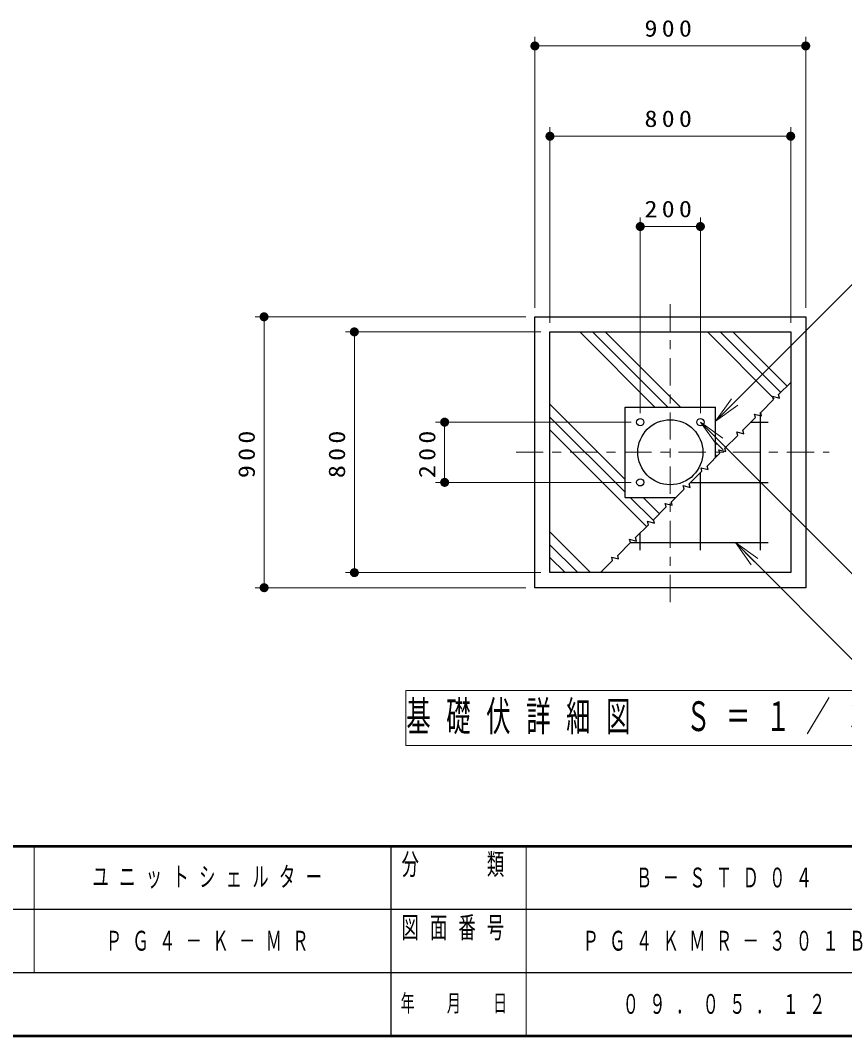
# Model space of a CAD drawing. Units: millimetres on the paper, with parts at other scales. Extents: x -365 to 10, y -38 to 257.
# Drawn here: x -171 to -79.7, y 0 to 112.5 of the extents above; entities that cross this region are included whole.
import ezdxf

# ---------------------------------------------------------------- set-up
doc = ezdxf.new("R2010")
doc.units = ezdxf.units.MM
doc.linetypes.add('USER2', pattern=[6, 3, -1, 1, -1])
doc.layers.add('LY_1', color=7, linetype='Continuous', lineweight=13)
doc.layers.add('LY_2', color=7, linetype='Continuous', lineweight=13)
doc.styles.add('ＭＳ ゴシック', font='')
doc.styles.get('ＭＳ ゴシック').set_extended_font_data('MS Gothic')

# ---------------------------------------------------------------- blocks, each defined once
blk = doc.blocks.new('filled_dot')
at = {"color": 0, "linetype": 'Continuous', "lineweight": -2, "const_width": 1.25}
blk.add_lwpolyline([(-0.625, 0, 1), (0.625, 0, 1)], format="xyb", close=True, dxfattribs=at)

msp = doc.modelspace()

# ---------------------------------------------------------------- linework, layer by layer
at = {"layer": 'LY_1'}
for p, q in [((-114.026, 80.618), (-114.026, 110.618)), ((-84.026, 80.618), (-84.026, 110.618)), ((-114.026, 109.618), (-84.026, 109.618)), ((-112.36, 78.951), (-112.36, 100.618)), ((-85.693, 78.951), (-85.693, 100.618)), ((-112.36, 99.618), (-85.693, 99.618)), ((-102.36, 68.951), (-102.36, 90.618)), ((-95.693, 68.951), (-95.693, 90.618)), ((-102.36, 89.618), (-95.693, 89.618)), ((-115.026, 79.618), (-145.026, 79.618)), ((-144.026, 49.618), (-144.026, 79.618)), ((-113.36, 77.951), (-135.026, 77.951)), ((-134.026, 51.284), (-134.026, 77.951)), ((-100.73, 69.618), (-109.064, 77.951)), ((-99.316, 69.618), (-107.65, 77.951)), ((-97.902, 69.618), (-106.235, 77.951)), ((-87.507, 70.537), (-94.922, 77.951)), ((-86.8, 71.244), (-93.507, 77.951)), ((-86.093, 71.951), (-92.093, 77.951)), ((-104.026, 61.6), (-112.36, 69.933)), ((-94.033, 68.06), (-92.265, 70.535)), ((-94.033, 68.06), (-91.912, 70.181)), ((-91.558, 69.828), (-94.033, 68.06)), ((-103.36, 67.951), (-125.026, 67.951)), ((-124.026, 61.284), (-124.026, 67.951)), ((-104.026, 60.186), (-112.36, 68.519)), ((-95.693, 67.951), (-93.572, 65.83)), ((-95.693, 67.951), (-93.218, 66.183)), ((-93.925, 65.476), (-95.693, 67.951)), ((-101.649, 56.395), (-112.36, 67.105)), ((-93.164, 64.88), (-94.026, 65.742)), ((-93.871, 64.173), (-94.026, 64.328)), ((-103.36, 61.284), (-125.026, 61.284)), ((-100.942, 57.102), (-103.458, 59.618)), ((-100.235, 57.809), (-102.044, 59.618)), ((-107.853, 51.284), (-112.36, 55.791)), ((-109.267, 51.284), (-112.36, 54.377)), ((-91.824, 54.618), (-89.703, 52.496)), ((-91.824, 54.618), (-89.35, 52.85)), ((-90.057, 52.143), (-91.824, 54.618)), ((-110.681, 51.284), (-112.36, 52.963)), ((-113.36, 51.284), (-135.026, 51.284)), ((-115.026, 49.618), (-145.026, 49.618)), ((-128.323, 38.243), (-128.323, 32.15)), ((-69.73, 38.243), (-128.323, 38.243)), ((-128.323, 32.15), (-69.73, 32.15))]:
    msp.add_line(p, q, dxfattribs=at)
at = {"layer": 'LY_1', "linetype": 'USER2'}
for p, q in [((-99.026, 48.029), (-99.026, 81.439)), ((-116.109, 64.618), (-81.415, 64.618))]:
    msp.add_line(p, q, dxfattribs=at)
at = {"layer": 'LY_1', "lineweight": 25}
for p, q in [((-114.026, 49.618), (-114.026, 79.618)), ((-114.026, 79.618), (-84.026, 79.618)), ((-84.026, 79.618), (-84.026, 49.618)), ((-112.36, 51.284), (-112.36, 77.951)), ((-112.36, 77.951), (-85.693, 77.951)), ((-85.693, 77.951), (-85.693, 51.284)), ((-104.026, 59.618), (-104.026, 69.618)), ((-104.026, 69.618), (-94.026, 69.618)), ((-94.026, 64.018), (-94.026, 69.618)), ((-89.026, 53.784), (-89.026, 69.018)), ((-90.093, 67.951), (-88.193, 67.951)), ((-95.693, 53.784), (-95.693, 62.351)), ((-96.76, 61.284), (-88.193, 61.284)), ((-104.026, 59.618), (-98.426, 59.618)), ((-102.36, 53.784), (-102.36, 55.684)), ((-103.426, 54.618), (-88.193, 54.618)), ((-85.693, 51.284), (-112.36, 51.284)), ((-84.026, 49.618), (-114.026, 49.618))]:
    msp.add_line(p, q, dxfattribs=at)
at = {"layer": 'LY_1'}
for points in [[(-94.033, 68.06), (-78.009, 84.084), (-32.628, 84.084)], [(-95.693, 67.951), (-77.597, 49.856), (-47.332, 49.856)], [(-91.824, 54.618), (-77.597, 40.391), (-44.332, 40.391)]]:
    msp.add_lwpolyline(points, dxfattribs=at)
at = {"layer": 'LY_1', "lineweight": 25}
msp.add_lwpolyline([(-106.76, 51.284), (-105.419, 52.625), (-105.522, 53.012), (-104.749, 52.805), (-104.853, 53.191), (-103.439, 54.605), (-103.542, 54.992), (-102.769, 54.785), (-102.873, 55.171), (-101.459, 56.585), (-101.562, 56.971), (-100.79, 56.764), (-100.893, 57.151), (-99.479, 58.565), (-99.582, 58.951), (-98.81, 58.744), (-98.913, 59.131), (-97.499, 60.545), (-97.603, 60.931), (-96.83, 60.724), (-96.933, 61.111), (-95.519, 62.525), (-95.623, 62.911), (-94.85, 62.704), (-94.953, 63.09), (-93.539, 64.505), (-93.643, 64.891), (-92.87, 64.684), (-92.974, 65.07), (-91.559, 66.485), (-91.663, 66.871), (-90.89, 66.664), (-90.994, 67.05), (-89.579, 68.464), (-89.683, 68.851), (-88.91, 68.644), (-89.014, 69.03), (-87.599, 70.444), (-87.703, 70.831), (-86.93, 70.624), (-87.034, 71.01), (-85.693, 72.351)], dxfattribs=at)
for centre, radius in [((-102.36, 67.951), 0.4), ((-99.026, 64.618), 3.605), ((-95.693, 67.951), 0.4), ((-102.36, 61.284), 0.4)]:
    msp.add_circle(centre, radius, dxfattribs=at)
at = {"layer": 'LY_2', "lineweight": 50}
for p, q in [((-365, 21), (0, 21)), ((-365, 0), (0, 0))]:
    msp.add_line(p, q, dxfattribs=at)
at = {"layer": 'LY_2'}
for p, q in [((-169.5, 21), (-169.5, 7)), ((-115, 21), (-115, 0))]:
    msp.add_line(p, q, dxfattribs=at)
at = {"layer": 'LY_2', "color": 211, "lineweight": 25}
for p, q in [((-130, 21), (-130, 0)), ((-182.5, 14), (-70, 14)), ((-237.5, 7), (0, 7))]:
    msp.add_line(p, q, dxfattribs=at)

# ---------------------------------------------------------------- block references
at = {"layer": 'LY_1', "xscale": 0.4, "yscale": 0.4}
for p in [(-114.026, 109.618), (-112.36, 99.618), (-102.36, 89.618)]:
    msp.add_blockref('filled_dot', p, dxfattribs=at)
for p, rotation in [((-84.026, 109.618), 180), ((-85.693, 99.618), 180), ((-95.693, 89.618), 180), ((-144.026, 79.618), 270), ((-134.026, 77.951), 270), ((-124.026, 67.951), 270), ((-124.026, 61.284), 90), ((-134.026, 51.284), 90), ((-144.026, 49.618), 90)]:
    msp.add_blockref('filled_dot', p, dxfattribs=dict(at, rotation=rotation))

# ---------------------------------------------------------------- texts
at = {"layer": 'LY_1', "style": 'ＭＳ ゴシック'}
for s, insert, char_height, attachment_point in [('\\T1.33;\\W1.15;900', (-99.026, 110.618), 1.833, 8), ('\\T1.33;\\W1.15;800', (-99.026, 100.618), 1.833, 8), ('\\T1.33;\\W1.15;200', (-99.026, 90.618), 1.833, 8), ('\\T1.64;\\W0.6;基礎伏詳細図\u3000Ｓ＝１／３０', (-128.276, 35.196), 3.299, 4), ('\\T1.64;\\W0.6;ユニットシェルター', (-149.75, 17.5), 2.199, 5), ('\\T1.64;\\W0.6;Ｂ－ＳＴＤ０４', (-92.5, 17.5), 2.199, 5), ('\\T1.64;\\W0.6;ＰＧ４－Ｋ－ＭＲ', (-149.75, 10.5), 2.199, 5), ('\\T1.64;\\W0.6;ＰＧ４ＫＭＲ－３０１Ｂ', (-92.5, 10.5), 2.199, 5), ('\\T1.64;\\W0.6;０９．０５．１２', (-92.5, 3.5), 2.199, 5)]:
    msp.add_mtext(s, dxfattribs=dict(at, insert=insert, char_height=char_height, attachment_point=attachment_point))
at = {"layer": 'LY_1', "char_height": 1.833, "attachment_point": 8, "rotation": 90, "style": 'ＭＳ ゴシック'}
for s, insert in [('\\T1.33;\\W1.15;900', (-145.026, 64.618)), ('\\T1.33;\\W1.15;800', (-135.026, 64.618)), ('\\T1.33;\\W1.15;200', (-125.026, 64.618))]:
    msp.add_mtext(s, dxfattribs=dict(at, insert=insert))
at = {"layer": 'LY_2', "color": 4, "style": 'ＭＳ ゴシック'}
for s, insert, char_height, attachment_point in [('\\T1.64;\\W0.6;分\u3000\u3000類', (-122.5, 20.167), 2.346, 2), ('\\T1.64;\\W0.6;図面番号', (-122.5, 13.167), 2.346, 2), ('\\T1.64;\\W0.6;年\u3000月\u3000日', (-122.5, 3.5), 1.906, 5)]:
    msp.add_mtext(s, dxfattribs=dict(at, insert=insert, char_height=char_height, attachment_point=attachment_point))

doc.saveas('drawing.dxf')
